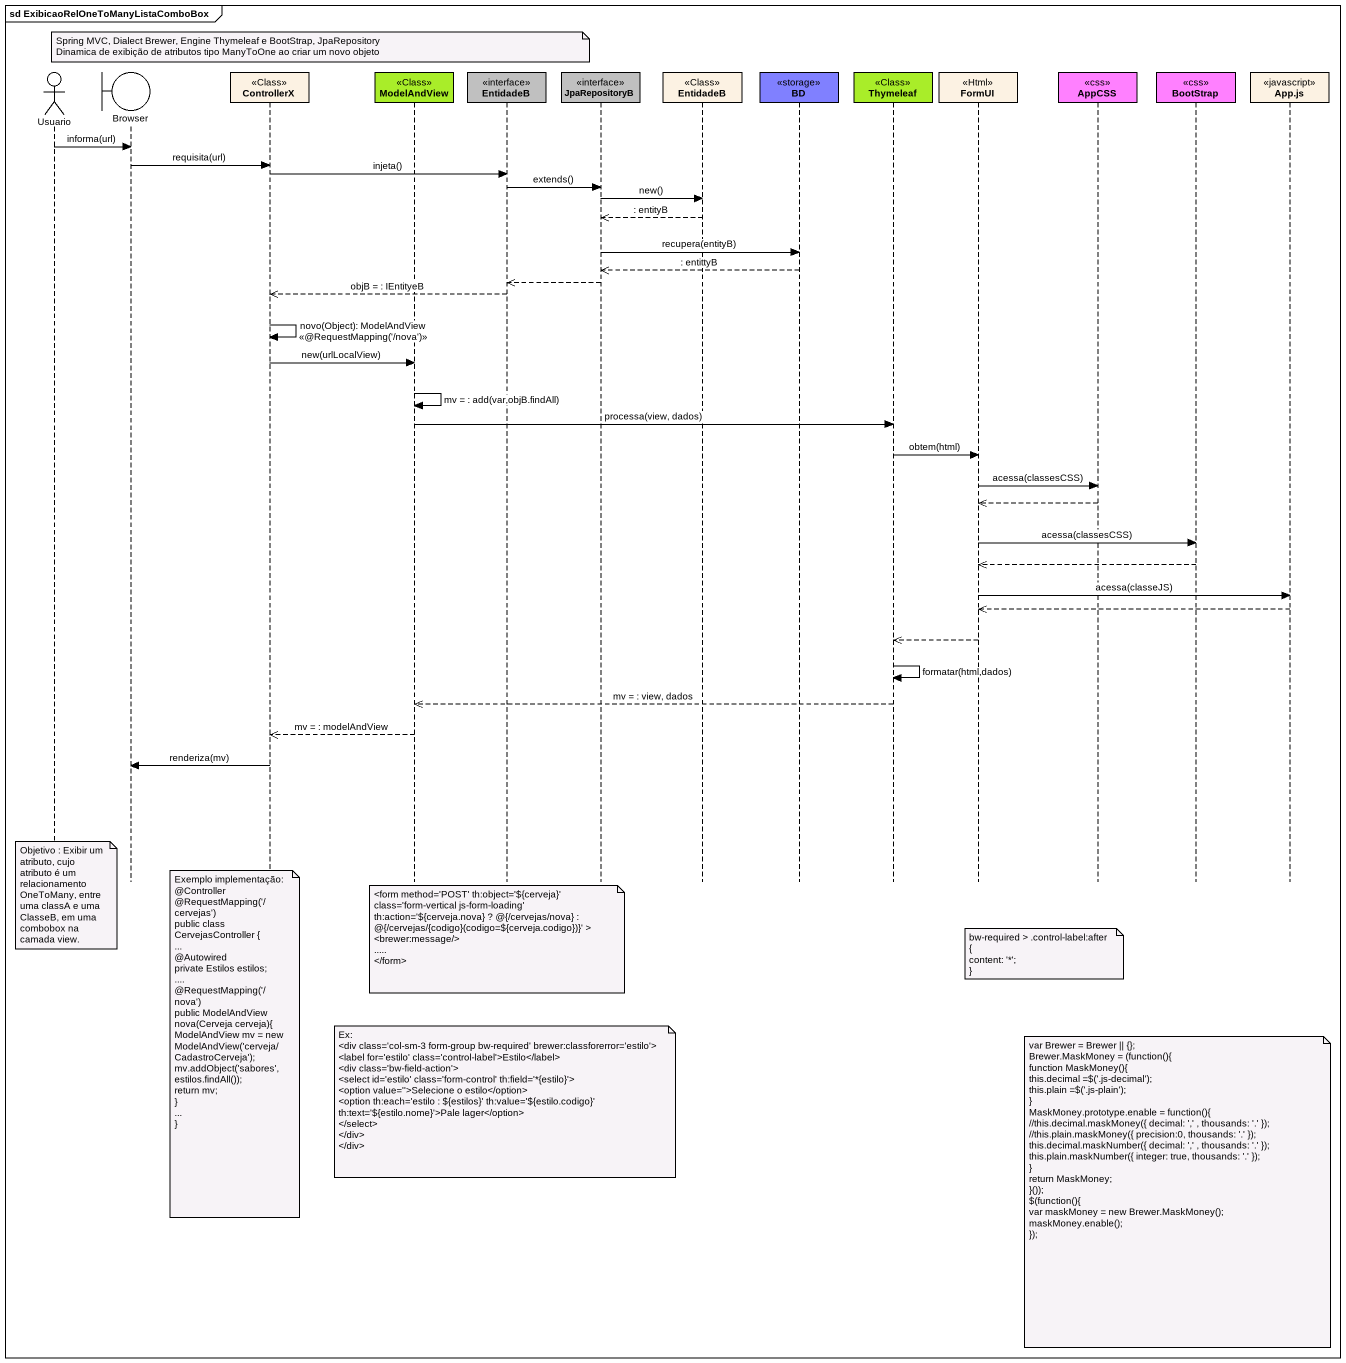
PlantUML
@startuml
mainframe sd ExibicaoRelOneToManyListaComboBox
hide footbox
actor Usuario
boundary Browser
participant ControllerX <<Class>>
participant ModelAndView <<Class>> #A9ED29
participant EntidadeB <<interface>> #C0C0C0
participant JpaRepositoryB <<interface>> #C0C0C0
participant "EntidadeB" as EntidadeB_2 <<Class>>
participant BD <<storage>> #8080FF
participant Thymeleaf <<Class>> #A9ED29
participant FormUI <<Html>>
participant AppCSS <<css>> #FF80FF
participant BootStrap <<css>> #FF80FF
participant "App.js" as App_js <<javascript>>

note over ControllerX
  Spring MVC, Dialect Brewer, Engine Thymeleaf e BootStrap, JpaRepository
  Dinamica de exibição de atributos tipo ManyToOne ao criar um novo objeto
end note
Usuario -> Browser : informa(url)
Browser -> ControllerX : requisita(url)
ControllerX -> EntidadeB : injeta()
EntidadeB -> JpaRepositoryB : extends()
JpaRepositoryB -> EntidadeB_2 : new()
EntidadeB_2 -->> JpaRepositoryB : : entityB
JpaRepositoryB -> BD : recupera(entityB)
BD -->> JpaRepositoryB : : entittyB
JpaRepositoryB -->> EntidadeB
EntidadeB -->> ControllerX : objB = : IEntityeB
ControllerX -> ControllerX : novo(Object): ModelAndView <<@RequestMapping('/nova')>>
ControllerX -> ModelAndView : new(urlLocalView)
ModelAndView -> ModelAndView : mv = : add(var,objB.findAll)
ModelAndView -> Thymeleaf : processa(view, dados)
Thymeleaf -> FormUI : obtem(html)
FormUI -> AppCSS : acessa(classesCSS)
AppCSS -->> FormUI
FormUI -> BootStrap : acessa(classesCSS)
BootStrap -->> FormUI
FormUI -> App_js : acessa(classeJS)
App_js -->> FormUI
FormUI -->> Thymeleaf
Thymeleaf -> Thymeleaf : formatar(html,dados)
Thymeleaf -->> ModelAndView : mv = : view, dados
ModelAndView -->> ControllerX : mv = : modelAndView
ControllerX -> Browser : renderiza(mv)
note over Usuario : Objetivo : Exibir um atributo, cujo atributo é um relacionamento OneToMany, entre uma classA e uma ClasseB, em uma combobox na camada view.
note over EntidadeB
  <form method='POST' th:object='${cerveja}' class='form-vertical js-form-loading'
  th:action='${cerveja.nova} ? @{/cervejas/nova} : @{/cervejas/{codigo}(codigo=${cerveja.codigo})}' >
  <brewer:message/>
  ~.....
  </form>
end note
note over AppCSS
  bw-required > .control-label:after {
  content: '*';
  ~}
end note
note over ControllerX
  Exemplo implementação:
  ~@Controller
  ~@RequestMapping('/cervejas')
  public class CervejasController {
  ~...
  ~@Autowired
  private Estilos estilos;
  ~....
  ~@RequestMapping('/nova')
  public ModelAndView nova(Cerveja cerveja){
  ModelAndView mv = new ModelAndView('cerveja/CadastroCerveja');
  mv.addObject('sabores', estilos.findAll());
  return mv;
  ~}
  ~...
  ~}
end note
note over EntidadeB
  Ex:
  <div class='col-sm-3 form-group bw-required' brewer:classforerror='estilo'>
  <label for='estilo' class='control-label'>Estilo</label>
  <div class='bw-field-action'>
  <select id='estilo' class='form-control' th:field='*{estilo}'>
  <option value=''>Selecione o estilo</option>
  <option th:each='estilo : ${estilos}' th:value='${estilo.codigo}'
  th:text='${estilo.nome}'>Pale lager</option>
  </select>
  </div>
  </div>
end note
note over BootStrap
  var Brewer = Brewer || {};
  Brewer.MaskMoney = (function(){
  function MaskMoney(){
  this.decimal =$('.js-decimal');
  this.plain =$('.js-plain');
  ~}
  MaskMoney.prototype.enable = function(){
  //this.decimal.maskMoney({ decimal: ',' , thousands: '.' });
  //this.plain.maskMoney({ precision:0, thousands: '.' });
  this.decimal.maskNumber({ decimal: ',' , thousands: '.' });
  this.plain.maskNumber({ integer: true, thousands: '.' });
  ~}
  return MaskMoney;
  ~}());
  $(function(){
  var maskMoney = new Brewer.MaskMoney();
  maskMoney.enable();
  ~});
end note
@enduml
